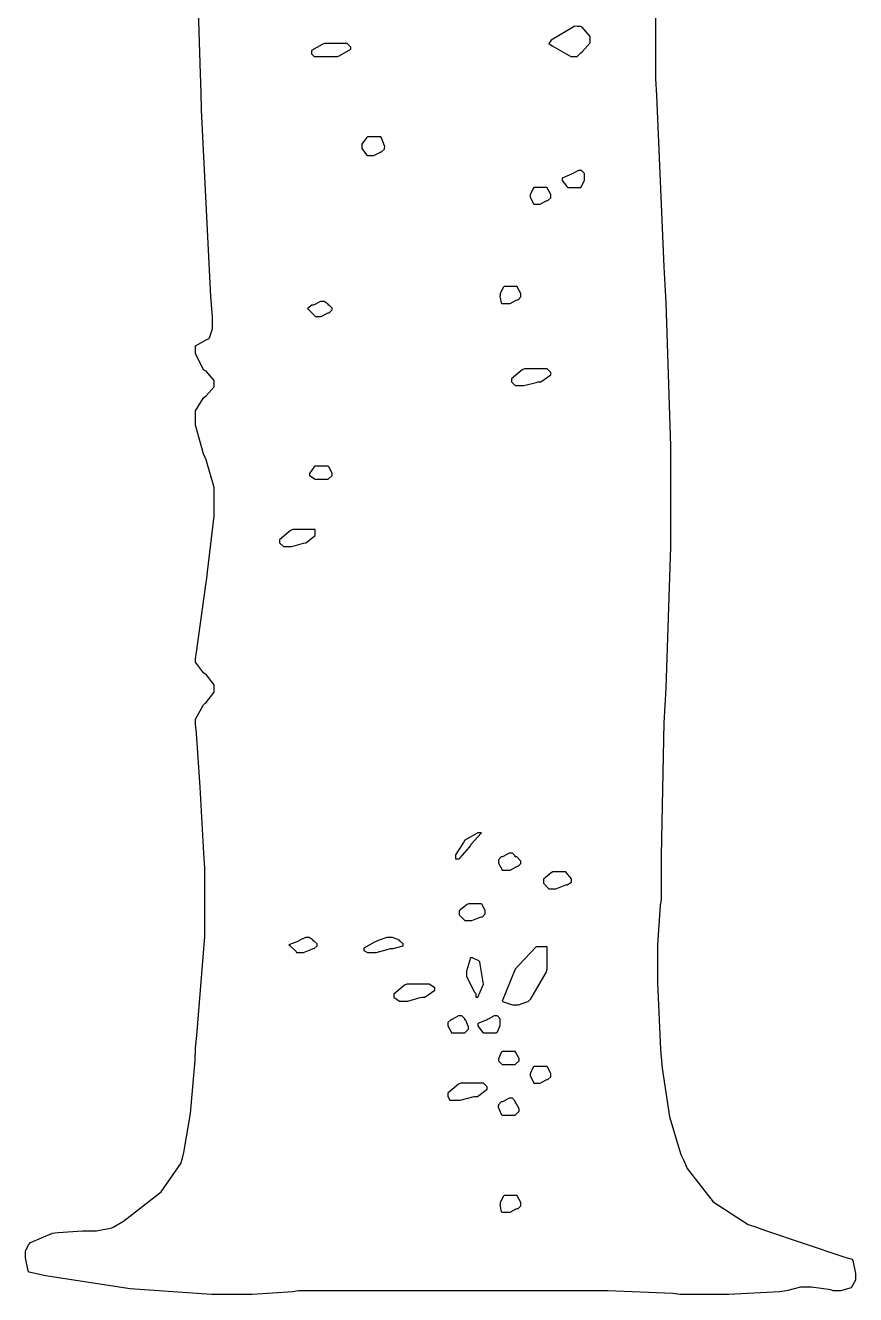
# Model space of a CAD drawing. Extents: x 55 to 302, y 40 to 307.
# Drawn here: x 181.54 to 197.2, y 89.5 to 113.44 of the extents above; entities that cross this region are included whole.
import ezdxf

# ---------------------------------------------------------------- set-up
doc = ezdxf.new("R2010")
doc.units = 0
doc.header["$MEASUREMENT"] = 0

msp = doc.modelspace()

# ---------------------------------------------------------------- linework, layer by layer
at = {"color": 32}
msp.add_lwpolyline([(193.428, 115.747), (193.428, 112.43), (193.445, 112.121), (193.587, 108.886), (193.605, 108.549), (193.621, 108.215), (193.711, 105.503), (193.711, 104.599), (193.711, 103.602), (193.621, 100.939), (193.605, 100.612), (193.587, 100.287), (193.535, 97.7801), (193.535, 96.9437), (193.517, 96.847), (193.463, 96.0988), (193.463, 95.8494), (193.463, 95.3823), (193.525, 94.1215), (193.535, 93.9793), (193.551, 93.7687), (193.692, 92.8522), (193.904, 92.1452), (193.958, 92.039), (194.028, 91.8806), (194.513, 91.2467), (195.173, 90.8237), (195.333, 90.7701), (195.482, 90.7175), (196.982, 90.2148), (197.133, 90.1707), (197.149, 90.1442), (197.203, 89.9005), (197.203, 89.8179), (197.203, 89.771), (197.119, 89.6278), (196.916, 89.5696), (196.85, 89.5696), (196.78, 89.5696), (196.736, 89.5876), (196.372, 89.6415), (196.251, 89.6415), (196.162, 89.6415), (195.924, 89.5794), (195.898, 89.5696), (195.766, 89.5533), (194.806, 89.4994), (194.487, 89.4994), (193.887, 89.4994), (193.755, 89.5174), (192.531, 89.5696), (192.123, 89.5696), (186.69, 89.5696), (186.583, 89.5533), (185.816, 89.4994), (185.561, 89.4994), (185.05, 89.4994), (183.519, 89.6056), (181.919, 89.8521), (181.61, 89.9223), (181.592, 89.9502), (181.54, 90.194), (181.54, 90.2751), (181.54, 90.3192), (181.6, 90.4353), (181.61, 90.4515), (181.636, 90.4794), (182.05, 90.6558), (182.104, 90.6639), (182.156, 90.6734), (182.619, 90.6999), (182.775, 90.6999), (182.879, 90.6999), (183.17, 90.7616), (183.198, 90.7701), (183.391, 90.8858), (184.1, 91.4368), (184.475, 91.9702), (184.503, 92.075), (184.529, 92.1812), (184.653, 92.9171), (184.74, 93.919), (184.749, 94.1557), (184.775, 94.386), (184.926, 96.2519), (184.926, 96.8735), (184.926, 97.5431), (184.908, 97.8256), (184.838, 99.0741), (184.766, 100.093), (184.749, 100.259), (184.749, 100.357), (184.898, 100.622), (184.926, 100.648), (184.952, 100.666), (185.102, 100.864), (185.102, 100.93), (185.102, 101.001), (184.952, 101.195), (184.926, 101.211), (184.898, 101.229), (184.749, 101.428), (184.749, 101.494), (184.766, 101.618), (184.944, 102.888), (184.962, 103.011), (184.978, 103.135), (185.102, 104.181), (185.102, 104.528), (185.102, 104.723), (184.952, 105.243), (184.926, 105.304), (184.898, 105.358), (184.749, 105.9), (184.749, 106.08), (184.749, 106.168), (184.898, 106.416), (184.926, 106.433), (184.952, 106.451), (185.102, 106.623), (185.102, 106.679), (185.102, 106.741), (184.952, 106.919), (184.926, 106.928), (184.898, 106.945), (184.749, 107.25), (184.749, 107.351), (184.749, 107.395), (184.952, 107.51), (184.996, 107.527), (185.014, 107.545), (185.068, 107.717), (185.068, 107.774), (185.068, 107.95), (185.04, 108.321), (184.864, 111.849), (184.856, 112.183), (184.846, 112.528), (184.731, 116.136)], dxfattribs=at)
for points in [[(191.418, 113.101), (191.478, 113.057), (191.83, 112.853), (191.947, 112.853), (192.017, 112.925), (192.043, 112.943), (192.194, 113.115), (192.194, 113.171), (192.194, 113.234), (192.043, 113.41), (192.017, 113.418), (191.947, 113.418), (191.903, 113.428), (191.462, 113.163), (191.418, 113.101)], [(187.008, 112.853), (187.431, 112.853), (187.475, 112.871), (187.678, 112.991), (187.678, 113.029), (187.608, 113.101), (187.185, 113.101), (187.14, 113.083), (186.936, 112.965), (186.936, 112.925), (186.936, 112.907), (186.99, 112.853), (187.008, 112.853)], [(188.243, 111.337), (187.995, 111.337), (187.977, 111.319), (187.89, 111.201), (187.89, 111.161), (187.89, 111.117), (187.977, 111.002), (187.995, 110.985), (188.067, 110.985), (188.111, 110.985), (188.225, 111.046), (188.243, 111.055), (188.259, 111.055), (188.313, 111.108), (188.313, 111.125), (188.321, 111.153), (188.259, 111.319), (188.243, 111.337)], [(191.771, 110.383), (192.017, 110.383), (192.034, 110.401), (192.088, 110.521), (192.088, 110.56), (192.088, 110.632), (192.088, 110.649), (192.034, 110.702), (192.017, 110.702), (191.973, 110.702), (191.857, 110.641), (191.841, 110.632), (191.665, 110.56), (191.665, 110.516), (191.753, 110.401), (191.771, 110.383)], [(191.135, 110.067), (191.206, 110.067), (191.25, 110.067), (191.364, 110.129), (191.382, 110.137), (191.399, 110.137), (191.452, 110.191), (191.452, 110.207), (191.452, 110.251), (191.39, 110.367), (191.382, 110.383), (191.135, 110.383), (191.117, 110.367), (191.065, 110.247), (191.065, 110.207), (191.065, 110.207), (191.125, 110.076), (191.135, 110.067)], [(190.536, 108.197), (190.64, 108.197), (190.685, 108.197), (190.799, 108.259), (190.817, 108.267), (190.835, 108.267), (190.889, 108.321), (190.889, 108.339), (190.889, 108.383), (190.825, 108.497), (190.817, 108.515), (190.57, 108.515), (190.552, 108.497), (190.5, 108.379), (190.5, 108.339), (190.492, 108.336), (190.518, 108.206), (190.536, 108.197)], [(187.008, 107.95), (187.078, 107.95), (187.123, 107.95), (187.237, 108.012), (187.255, 108.02), (187.271, 108.02), (187.325, 108.074), (187.325, 108.09), (187.325, 108.108), (187.271, 108.162), (187.255, 108.162), (187.255, 108.18), (187.175, 108.233), (187.149, 108.233), (187.105, 108.233), (186.989, 108.172), (186.972, 108.162), (186.945, 108.162), (186.866, 108.108), (186.866, 108.09), (186.883, 108.082), (186.998, 107.96), (187.008, 107.95)], [(190.783, 106.645), (190.853, 106.645), (190.941, 106.645), (191.178, 106.707), (191.206, 106.715), (191.266, 106.715), (191.452, 106.848), (191.452, 106.892), (191.382, 106.962), (190.959, 106.962), (190.915, 106.945), (190.712, 106.773), (190.712, 106.715), (190.783, 106.645)], [(187.008, 104.881), (187.255, 104.881), (187.325, 104.951), (187.325, 104.995), (187.263, 105.111), (187.255, 105.128), (187.008, 105.128), (186.99, 105.111), (186.902, 104.991), (186.902, 104.951), (187.008, 104.881)], [(186.407, 103.61), (186.479, 103.61), (186.567, 103.61), (186.788, 103.673), (186.832, 103.681), (186.858, 103.699), (187.008, 103.819), (187.008, 103.857), (187.008, 103.929), (186.583, 103.929), (186.539, 103.911), (186.337, 103.739), (186.337, 103.681), (186.407, 103.61)], [(189.83, 98.0722), (189.803, 98.0281), (189.654, 97.7967), (189.654, 97.7194), (189.724, 97.7194), (189.741, 97.7374), (189.917, 97.9399), (189.935, 97.966), (189.953, 97.9936), (190.138, 98.2045), (190.147, 98.2126), (190.077, 98.2126), (189.83, 98.0722)], [(190.783, 97.7554), (190.783, 97.7731), (190.729, 97.8256), (190.712, 97.8256), (190.668, 97.8256), (190.552, 97.765), (190.536, 97.7554), (190.518, 97.7554), (190.464, 97.7015), (190.464, 97.6835), (190.464, 97.6394), (190.526, 97.5251), (190.536, 97.5071), (190.64, 97.5071), (190.685, 97.5071), (190.799, 97.5706), (190.817, 97.579), (190.835, 97.579), (190.889, 97.6327), (190.889, 97.6492), (190.889, 97.6768), (190.809, 97.7554), (190.783, 97.7554)], [(191.418, 97.1543), (191.488, 97.1543), (191.549, 97.1543), (191.707, 97.2178), (191.735, 97.2263), (191.761, 97.2263), (191.841, 97.2799), (191.841, 97.2965), (191.841, 97.3406), (191.751, 97.4563), (191.735, 97.4729), (191.488, 97.4729), (191.461, 97.4563), (191.312, 97.3363), (191.312, 97.2965), (191.312, 97.2619), (191.4, 97.1642), (191.418, 97.1543)], [(189.83, 96.5549), (189.901, 96.5549), (189.961, 96.5549), (190.12, 96.617), (190.147, 96.6251), (190.164, 96.6251), (190.217, 96.6791), (190.217, 96.6971), (190.217, 96.7412), (190.155, 96.8555), (190.147, 96.8735), (189.901, 96.8735), (189.873, 96.8555), (189.724, 96.737), (189.724, 96.6971), (189.724, 96.6625), (189.812, 96.5729), (189.83, 96.5549)], [(186.655, 95.9556), (186.726, 95.9556), (186.786, 95.9556), (186.945, 96.0176), (186.972, 96.0258), (186.989, 96.0258), (187.042, 96.0797), (187.042, 96.096), (187.042, 96.114), (186.989, 96.1679), (186.972, 96.1679), (186.972, 96.1856), (186.892, 96.2381), (186.866, 96.2381), (186.822, 96.2381), (186.706, 96.1775), (186.69, 96.1679), (186.513, 96.096), (186.53, 96.0878), (186.646, 95.9735), (186.655, 95.9556)], [(187.995, 95.9556), (188.067, 95.9556), (188.155, 95.9556), (188.391, 96.0176), (188.419, 96.0258), (188.48, 96.0258), (188.666, 96.0797), (188.666, 96.096), (188.666, 96.114), (188.612, 96.1679), (188.596, 96.1679), (188.596, 96.1856), (188.463, 96.2381), (188.419, 96.2381), (188.357, 96.2381), (188.197, 96.1775), (188.171, 96.1679), (188.127, 96.1499), (187.924, 96.0314), (187.924, 95.9915), (187.995, 95.9556)], [(190.536, 95.0376), (190.562, 95.0214), (190.728, 94.9674), (190.783, 94.9674), (190.843, 94.9674), (191.02, 95.0295), (191.029, 95.0376), (191.073, 95.0817), (191.364, 95.5767), (191.382, 95.6388), (191.382, 96.0617), (191.312, 96.0617), (191.179, 96.0617), (190.843, 95.709), (190.783, 95.6388), (190.536, 95.0376)], [(190.183, 95.3562), (190.183, 95.3562), (190.12, 95.7351), (190.111, 95.7792), (190.094, 95.7972), (189.974, 95.8494), (189.935, 95.8494), (189.865, 95.6028), (189.865, 95.498), (190.014, 95.2073), (190.041, 95.1798), (190.041, 95.1096), (190.076, 95.1096), (190.165, 95.3121), (190.183, 95.3562)], [(188.596, 95.0376), (188.666, 95.0376), (188.754, 95.0376), (188.991, 95.1011), (189.019, 95.1096), (189.079, 95.1096), (189.265, 95.2419), (189.265, 95.286), (189.159, 95.3562), (188.736, 95.3562), (188.692, 95.3396), (188.49, 95.1674), (188.49, 95.1096), (188.596, 95.0376)], [(189.83, 94.6849), (189.83, 94.7028), (189.776, 94.7568), (189.758, 94.7568), (189.714, 94.7568), (189.6, 94.6947), (189.582, 94.6849), (189.564, 94.6849), (189.512, 94.6326), (189.512, 94.6146), (189.512, 94.5706), (189.573, 94.4563), (189.582, 94.4383), (189.83, 94.4383), (189.901, 94.5085), (189.901, 94.5526), (189.847, 94.6686), (189.83, 94.6849)], [(190.183, 94.4383), (190.43, 94.4383), (190.446, 94.4563), (190.5, 94.5762), (190.5, 94.6146), (190.5, 94.6849), (190.5, 94.7028), (190.446, 94.7568), (190.43, 94.7568), (190.386, 94.7568), (190.27, 94.6947), (190.253, 94.6849), (190.077, 94.6146), (190.077, 94.5706), (190.165, 94.4481), (190.183, 94.4383)], [(190.536, 93.8389), (190.783, 93.8389), (190.853, 93.9091), (190.853, 93.9532), (190.791, 94.0689), (190.783, 94.0855), (190.536, 94.0855), (190.518, 94.0689), (190.464, 93.9493), (190.464, 93.9091), (190.536, 93.8389)], [(191.135, 93.4861), (191.206, 93.4861), (191.25, 93.4861), (191.364, 93.5482), (191.382, 93.5563), (191.399, 93.5563), (191.452, 93.6103), (191.452, 93.6265), (191.452, 93.6706), (191.39, 93.7867), (191.382, 93.8029), (191.135, 93.8029), (191.117, 93.7867), (191.065, 93.6667), (191.065, 93.6265), (191.065, 93.6265), (191.125, 93.5041), (191.135, 93.4861)], [(189.548, 93.1693), (189.654, 93.1693), (189.742, 93.1693), (189.979, 93.2311), (190.007, 93.2395), (190.067, 93.2395), (190.253, 93.3718), (190.253, 93.4159), (190.183, 93.4861), (189.758, 93.4861), (189.714, 93.4695), (189.512, 93.2974), (189.512, 93.2395), (189.548, 93.1693)], [(190.536, 92.8867), (190.783, 92.8867), (190.853, 92.9569), (190.853, 93.001), (190.791, 93.1168), (190.783, 93.1333), (190.783, 93.1513), (190.729, 93.2035), (190.712, 93.2035), (190.668, 93.2035), (190.552, 93.1429), (190.536, 93.1333), (190.518, 93.1333), (190.464, 93.0811), (190.464, 93.0631), (190.454, 93.0547), (190.518, 92.9047), (190.536, 92.8867)], [(190.536, 91.0526), (190.64, 91.0526), (190.685, 91.0526), (190.799, 91.1144), (190.817, 91.1229), (190.835, 91.1229), (190.889, 91.1765), (190.889, 91.1931), (190.889, 91.2372), (190.825, 91.3529), (190.817, 91.3694), (190.57, 91.3694), (190.552, 91.3529), (190.5, 91.2329), (190.5, 91.1931), (190.493, 91.1902), (190.518, 91.0622), (190.536, 91.0526)]]:
    msp.add_lwpolyline(points, close=True, dxfattribs=at)

doc.saveas('drawing.dxf')
